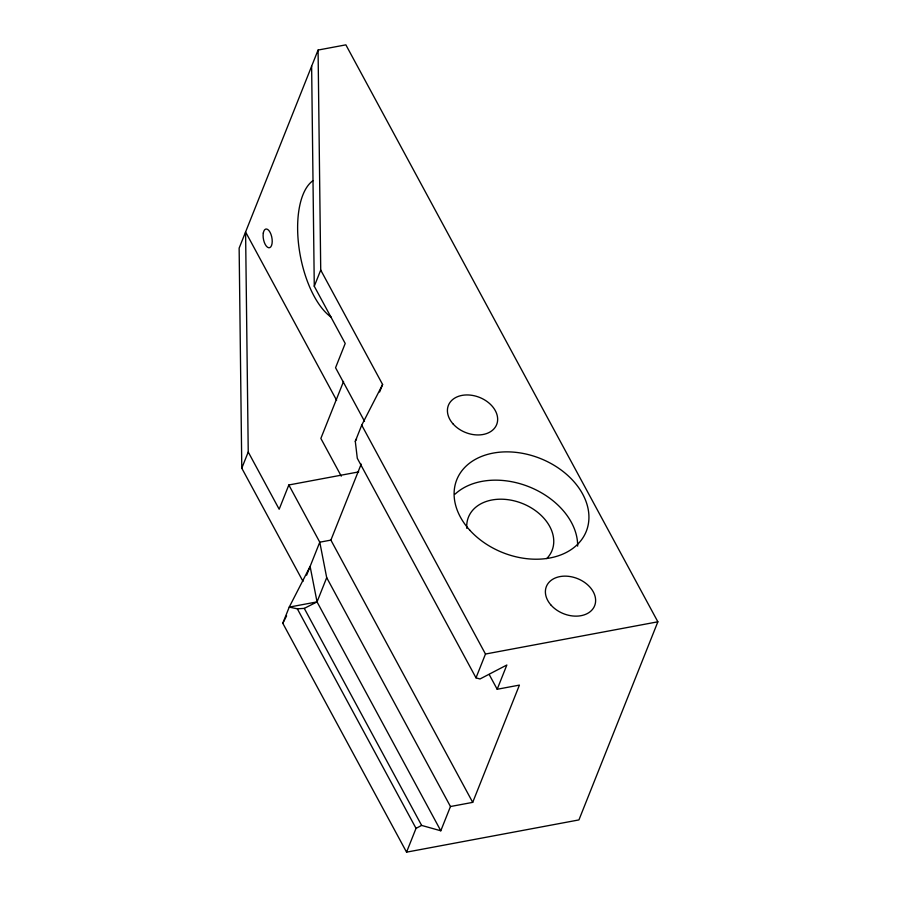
<?xml version="1.0" encoding="UTF-8"?>
<svg xmlns="http://www.w3.org/2000/svg" width="897" height="897" viewBox="0 0 897 897"><rect width="100%" height="100%" fill="white"/><g stroke="black" fill="none" stroke-linecap="round" stroke-linejoin="round"><path stroke-width="1.35" d="M358.722 471.9L288.834 484.974L319.781 542.192L326.699 577.646L450.462 806.526L440.797 830.779L317.045 601.898L310.115 566.444L289.238 607.101L282.79 623.269L406.554 852.15L578.935 819.914L657.86 621.8L345.872 44.85L318.076 50.053L239.14 248.144L241.786 468.178L303.007 581.379M241.786 468.178L248.234 452.01L245.587 231.975L336.599 400.297M364.518 421.298L335.556 367.725L345.21 343.473L314.275 286.255L320.722 270.064L318.076 50.053M288.834 484.974L279.169 509.227L248.234 452.01M343.551 381.449L320.857 438.431L341.264 476.172M450.462 806.526L472.708 802.367L519.419 685.106L497.185 689.266L506.85 665.013L479.996 678.973L476.004 677.84L357.298 458.3L355.29 441.324L361.726 425.156L382.604 384.499L320.722 270.064M306.639 575.145L319.781 542.192L330.892 540.106L361.188 464.097M379.633 391.967L382.604 384.499M317.045 601.898L289.238 607.101L297.333 608.816L304.285 608.379L317.045 601.898L326.699 577.646M406.554 852.15L416.029 828.357L421.635 825.419L440.797 830.779M476.004 677.84L485.479 654.036L361.726 425.156M355.29 441.324L356.546 438.857M282.79 623.269L286.591 615.869M485.479 654.036L657.86 621.8M489.201 674.499L497.185 689.266M330.892 540.106L472.708 802.367M304.285 608.379L421.635 825.419M297.333 608.816L416.029 828.357M311.629 66.232L314.275 286.255M455.082 494.135A69.708 50.681 21.7 0 1 530.934 487.564A69.708 50.681 21.7 0 1 577.646 546.116M466.799 528.355A44.996 32.707 21.7 0 1 521.325 503.06A44.996 32.707 21.7 0 1 546.733 558.584M331.374 317.314A72.881 32.853 79.4 0 1 299.015 247.763A72.881 32.853 79.4 0 1 312.829 180.779M469.77 530.172A69.708 50.681 21.7 0 0 584.81 534.545A69.708 50.681 21.7 0 0 509.945 451.92A69.708 50.681 21.7 0 0 469.77 530.172M263.292 233.052A9.508 4.283 79.4 0 0 268.685 247.74A9.508 4.283 79.4 0 0 270.995 234.386A9.508 4.283 79.4 0 0 263.292 233.052M453.243 424.124A25.979 18.893 21.7 0 0 496.119 425.761A25.979 18.893 21.7 0 0 468.212 394.96A25.979 18.893 21.7 0 0 453.243 424.124M551.218 605.318A25.979 18.893 21.7 0 0 594.094 606.944A25.979 18.893 21.7 0 0 566.198 576.154A25.979 18.893 21.7 0 0 551.218 605.318"/></g></svg>
